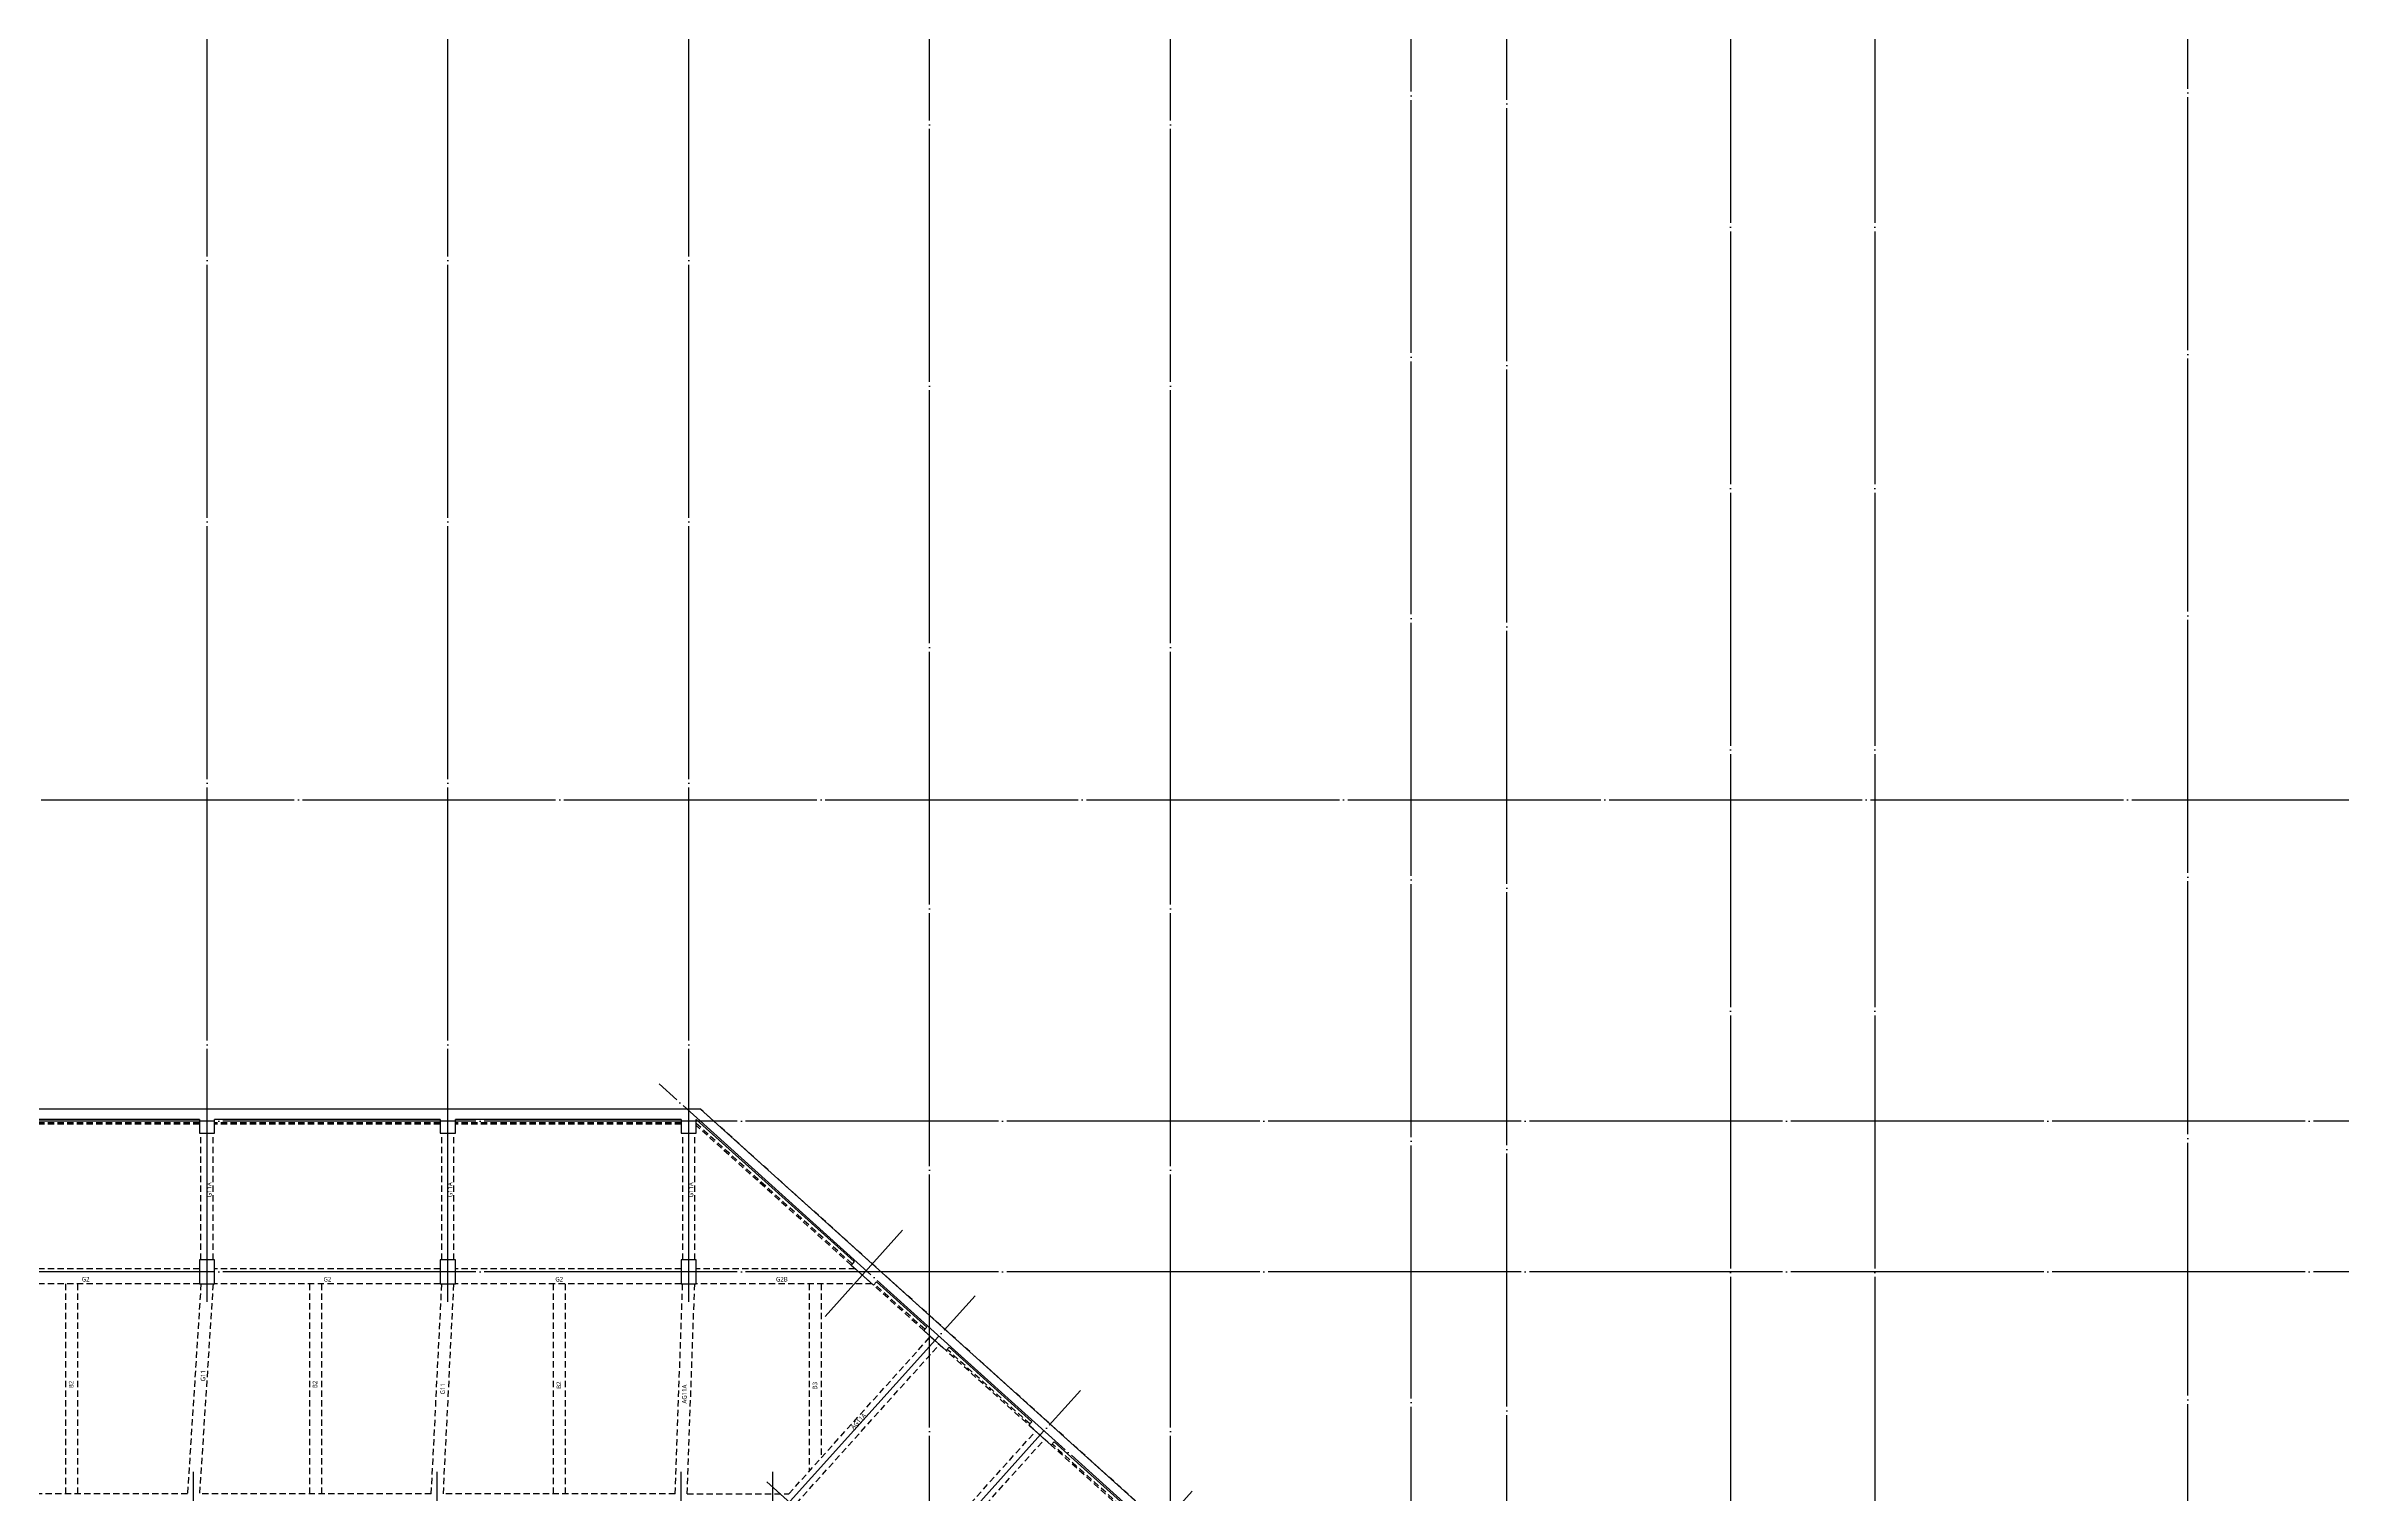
# Model space of a CAD drawing. Header units: millimetres. Extents: x 327808 to 2562540, y -728300 to 402793.
# Drawn here: x 1927949 to 2004220, y -552884 to -504792 of the extents above; entities that cross this region are included whole.
import ezdxf
from ezdxf.enums import TextEntityAlignment as Align
from ezdxf.xclip import XClip

# ---------------------------------------------------------------- set-up
doc = ezdxf.new("R2010")
doc.units = ezdxf.units.MM
doc.header["$LTSCALE"] = 140
doc.header["$XCLIPFRAME"] = 0
doc.linetypes.add('XS-지하주차장$0$CEN', pattern=[62, 60, -1, 0, -1])
doc.linetypes.add('XS-지하주차장$0$HID', pattern=[2.3, 1.5, -0.8])
for name, color, linetype in [('XS-지하주차장$0$B', 9, 'XS-지하주차장$0$HID'), ('XS-지하주차장$0$CEN-P', 14, 'XS-지하주차장$0$CEN'), ('XS-지하주차장$0$COL', 2, 'Continuous'), ('XS-지하주차장$0$G', 4, 'XS-지하주차장$0$HID'), ('XS-지하주차장$0$W1-H', 11, 'XS-지하주차장$0$HID'), ('XS-지하주차장$0$WG', 6, 'XS-지하주차장$0$HID')]:
    doc.layers.add(name, color=color, linetype=linetype)
doc.layers.add('XS-지하주차장$0$B-TEXT', color=7, linetype='Continuous', plot=False)
doc.layers.add('XS-지하주차장$0$G-TEXT', color=3, linetype='Continuous', plot=False)
doc.styles.add('XS-지하주차장$0$맑은 고딕', font='malgun.ttf')

# ---------------------------------------------------------------- blocks, each defined once
blk = doc.blocks.new('XS-지하주차장$0$B2-W')
at = {"layer": 'XS-지하주차장$0$W1-H'}
for p, q in [((109144, 119010), (85000, 119010)), ((134358, 96307), (109144, 119010)), ((92500, 118560), (85000, 118560)), ((92500, 118560), (92500, 118210)), ((100500, 118560), (93000, 118560)), ((93000, 118210), (93000, 118560)), ((100500, 118560), (100500, 118210)), ((108500, 118560), (101000, 118560)), ((101000, 118210), (101000, 118560)), ((108500, 118560), (108500, 118210)), ((114179, 113870), (109000, 118534)), ((109000, 118210), (109000, 118534)), ((92500, 118210), (93000, 118210)), ((100500, 118210), (101000, 118210)), ((108500, 118210), (109000, 118210)), ((93000, 114010), (92500, 114010)), ((92500, 114010), (92500, 113210)), ((93000, 113210), (93000, 114010)), ((101000, 114010), (100500, 114010)), ((100500, 114010), (100500, 113210)), ((101000, 113210), (101000, 114010)), ((109000, 114010), (108500, 114010)), ((108500, 114010), (108500, 113210)), ((109000, 113210), (109000, 114010)), ((114179, 113870), (114146, 113833)), ((114146, 113833), (114889, 113164)), ((92500, 113210), (93000, 113210)), ((100500, 113210), (101000, 113210)), ((108500, 113210), (109000, 113210)), ((114923, 113201), (114889, 113164)), ((116593, 111698), (114923, 113201)), ((116593, 111698), (116559, 111660)), ((116559, 111660), (117302, 110991)), ((117336, 111028), (117302, 110991)), ((120085, 108553), (117336, 111028)), ((120085, 108553), (120052, 108515)), ((120052, 108515), (120795, 107846)), ((120828, 107883), (120795, 107846)), ((123801, 105207), (120828, 107883))]:
    blk.add_line(p, q, dxfattribs=at)
blk = doc.blocks.new('XS-지하주차장')
at = {"layer": 'XS-지하주차장$0$B'}
for p, q in [((627560, 182400), (627560, 175425)), ((627960, 182400), (627960, 175425)), ((635660, 182400), (635660, 175425)), ((636060, 182400), (636060, 175425)), ((643760, 182400), (643760, 175425)), ((644160, 182400), (644160, 175425)), ((652260, 182400), (652260, 176172)), ((652660, 182400), (652660, 176616))]:
    blk.add_line(p, q, dxfattribs=at)
at = {"layer": 'XS-지하주차장$0$CEN-P'}
for p, q in [((632260, 181800), (632260, 243390)), ((640260, 181800), (640260, 243390)), ((648260, 181800), (648260, 243390)), ((656260, 125550), (656260, 243390)), ((664260, 125550), (664260, 243390)), ((672260, 48390), (672260, 243390)), ((675440, 117560), (675440, 243390)), ((682865, 243390), (682865, 117560)), ((687665, 243390), (687665, 117925)), ((698060, 117925), (698060, 243390)), ((600715, 198475), (727990, 198475)), ((673667, 165274), (647276, 189037)), ((727990, 187800), (623260, 187800)), ((652790, 181314), (655366, 184175)), ((727990, 182800), (504010, 182800)), ((650937, 174403), (657779, 182002)), ((654430, 171259), (661272, 178857)), ((668699, 159757), (650853, 175825)), ((658146, 167913), (664987, 175512))]:
    blk.add_line(p, q, dxfattribs=at)
at = {"layer": 'XS-지하주차장$0$CEN-P', "color": 181}
for p, q in [((631810, 125550), (631810, 176150)), ((639910, 133650), (639910, 176150)), ((648010, 168590), (648010, 176150)), ((651060, 168590), (651060, 176150))]:
    blk.add_line(p, q, dxfattribs=at)
at = {"layer": 'XS-지하주차장$0$COL'}
for p, q in [((648654, 188200), (624510, 188200)), ((632010, 187850), (624510, 187850)), ((632010, 187850), (632010, 187400)), ((640010, 187850), (632510, 187850)), ((632510, 187400), (632510, 187850)), ((640010, 187850), (640010, 187400)), ((648010, 187850), (640510, 187850)), ((640510, 187400), (640510, 187850)), ((648010, 187850), (648010, 187400)), ((653756, 183135), (648510, 187858)), ((648510, 187400), (648510, 187858)), ((673868, 165497), (648654, 188200)), ((632010, 187400), (632510, 187400)), ((640010, 187400), (640510, 187400)), ((648010, 187400), (648510, 187400)), ((656169, 180962), (654500, 182465)), ((659662, 177817), (656913, 180293)), ((663378, 174471), (660405, 177148))]:
    blk.add_line(p, q, dxfattribs=at)
for points in [[(632510, 183200), (632010, 183200), (632010, 182400), (632510, 182400)], [(640510, 183200), (640010, 183200), (640010, 182400), (640510, 182400)], [(648510, 183200), (648010, 183200), (648010, 182400), (648510, 182400)]]:
    blk.add_lwpolyline(points, close=True, dxfattribs=at)
for points in [[(653756, 183135), (653656, 183023), (654399, 182354), (654500, 182465)], [(656169, 180962), (656069, 180850), (656812, 180181), (656913, 180293)], [(659662, 177817), (659562, 177705), (660305, 177036), (660405, 177148)]]:
    blk.add_lwpolyline(points, dxfattribs=at)
at = {"layer": 'XS-지하주차장$0$G'}
for p, q in [((632060, 183200), (632060, 187400)), ((632460, 183200), (632460, 187400)), ((640060, 183200), (640060, 187400)), ((640460, 183200), (640460, 187400)), ((648060, 183200), (648060, 187400)), ((648460, 183200), (648460, 187400)), ((632010, 182900), (624510, 182900)), ((632010, 182400), (624510, 182400)), ((632060, 182400), (631611, 175425)), ((632460, 182400), (632012, 175425)), ((640010, 182900), (632510, 182900)), ((640010, 182400), (632510, 182400)), ((639711, 175425), (640060, 182400)), ((640111, 175425), (640460, 182400)), ((648010, 182900), (640510, 182900)), ((648010, 182400), (640510, 182400)), ((647811, 175425), (648060, 182400)), ((648211, 175425), (648460, 182400)), ((653793, 182900), (648510, 182900)), ((654348, 182400), (648510, 182400)), ((651588, 175425), (656292, 180650)), ((651838, 175106), (656589, 180382)), ((655034, 172228), (659785, 177505)), ((655331, 171961), (660082, 177237)), ((631611, 175425), (623913, 175425)), ((639711, 175425), (632012, 175425)), ((647811, 175425), (640111, 175425)), ((648211, 175425), (651588, 175425))]:
    blk.add_line(p, q, dxfattribs=at)
at = {"layer": 'XS-지하주차장$0$WG'}
for p, q in [((632010, 187700), (624510, 187700)), ((640010, 187700), (632510, 187700)), ((648010, 187700), (640510, 187700)), ((653656, 183023), (648510, 187657)), ((656069, 180850), (654399, 182354)), ((668331, 169810), (656812, 180181))]:
    blk.add_line(p, q, dxfattribs=at)
at = {"layer": 'XS-지하주차장$0$W1-H'}
blk.add_blockref('XS-지하주차장$0$B2-W', (539510, 69190), dxfattribs=at)
at = {"layer": 'XS-지하주차장$0$B-TEXT', "color": 0, "style": 'XS-지하주차장$0$맑은 고딕'}
for s, rotation, p in [('G11A', 90, (632334, 185520)), ('G11A', 90, (640334, 185520)), ('G11A', 90, (648334, 185520)), ('G11', 90, (632126, 179346)), ('B2', 90, (627747, 179058)), ('B2', 90, (635847, 179058)), ('G11', 90, (640089, 178911)), ('B2', 90, (643947, 179032)), ('AG11A', 90, (648115, 178736)), ('B3', 90, (652454, 179017)), ('AG11A', 47.27888, (653896, 177833))]:
    blk.add_text(s, height=150, rotation=rotation, dxfattribs=at).set_placement(p, align=Align.MIDDLE_CENTER)
at = {"layer": 'XS-지하주차장$0$G-TEXT', "color": 3, "linetype": 'XS-지하주차장$0$HID', "style": 'XS-지하주차장$0$맑은 고딕'}
for s, p in [('G2', (628228, 182550)), ('G2', (636260, 182550)), ('G2', (643960, 182550)), ('G2B', (651354, 182550))]:
    blk.add_text(s, height=150, dxfattribs=at).set_placement(p, align=Align.MIDDLE_CENTER)

msp = doc.modelspace()

# ---------------------------------------------------------------- block references
ref = msp.add_blockref('XS-지하주차장', (1301040, -728300))
XClip(ref).set_block_clipping_path([(0, -0.0000000001), (1261500, 297000)])

doc.saveas('drawing.dxf')
